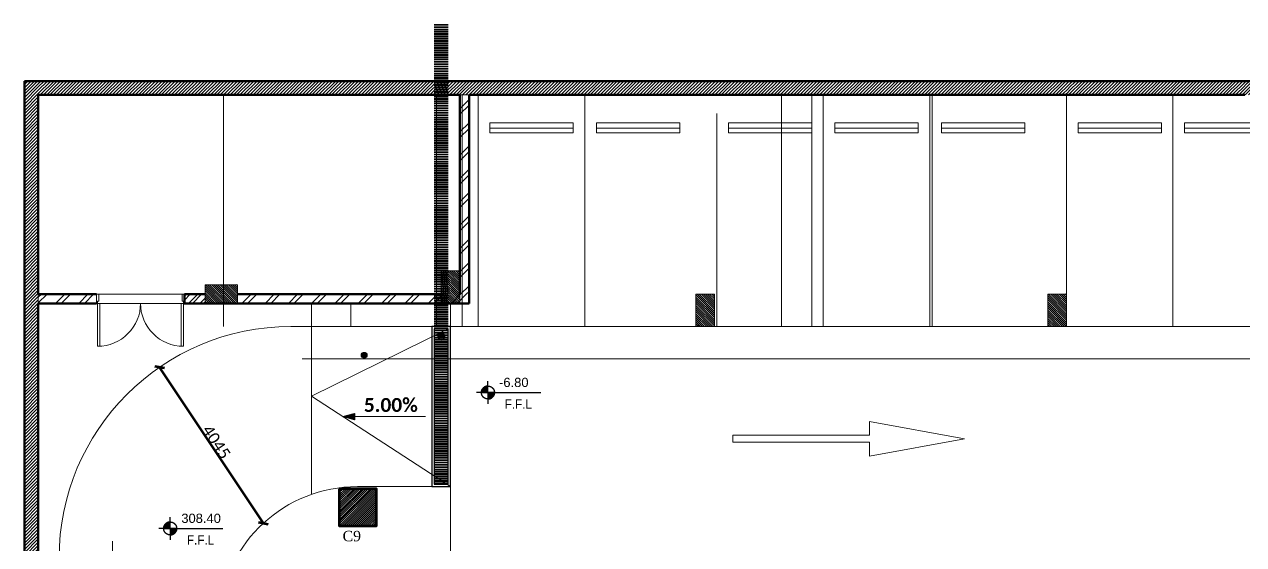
# Model space of a CAD drawing. Header units: millimetres. Extents: x -967280 to 3852, y 2833 to 1955156.
# Drawn here: x -966846 to -940521, y 453108 to 464339 of the extents above; entities that cross this region are included whole.
import ezdxf
from ezdxf.enums import TextEntityAlignment as Align

# ---------------------------------------------------------------- set-up
doc = ezdxf.new("R2010")
doc.units = ezdxf.units.MM
doc.header["$LTSCALE"] = 1000
doc.header["$PDMODE"] = 35
doc.header["$PDSIZE"] = 25
doc.linetypes.add('HRZN_Line-Ptrn-Sold', pattern=[9144001.0, 9144000.0, -1])
for name, color, linetype, lineweight in [('A-COLS', 8, 'HRZN_Line-Ptrn-Sold', 18), ('A-CONTOUR', 3, 'Continuous', 13), ('A-DIM', 7, 'Continuous', 13), ('A-DOOR', 5, 'Continuous', 13), ('A-ELEV', 1, 'HRZN_Line-Ptrn-Sold', 13), ('A-FLOR-PATT', 1, 'Continuous', 13), ('A-SYMB', 7, 'Continuous', 13), ('A-SYMB-LEVEL', 7, 'Continuous', 13), ('A-TONE', 40, 'HRZN_Line-Ptrn-Sold', 35), ('A-WALL', 8, 'HRZN_Line-Ptrn-Sold', 50), ('C-PKNG', 1, 'Continuous', 13), ('S - column', 6, 'Continuous', 60)]:
    doc.layers.add(name, color=color, linetype=linetype, lineweight=lineweight)
doc.layers.add('ARCH', color=8, linetype='Continuous')
doc.layers.add('S - col hach', color=1, linetype='Continuous')
doc.styles.add('Arial_1', font='arial.ttf', dxfattribs={"width": 0.9, "height": 200})
doc.styles.add('Arial_2', font='arial.ttf', dxfattribs={"height": 200})
doc.styles.add('ASD', font='times.ttf')
doc.styles.add('Calibri_1', font='calibri.ttf', dxfattribs={"height": 250})
doc.styles.add('Calibri_B', font='calibrib.ttf', dxfattribs={"height": 300})
doc.dimstyles.new('HRZN_Dimn-dflt', dxfattribs={"dimscale": 304.8, "dimtxt": 294.337106, "dimasz": 0.492126, "dimexe": 0, "dimexo": 0.0625, "dimgap": 0, "dimtad": 1, "dimdec": 0, "dimzin": 0, "dimdsep": 46, "dimtxsty": 'Calibri_1', "dimblk1": 'OBLIQUE', "dimblk2": 'OBLIQUE', "dimsah": 1, "dimcen": 0.09, "dimazin": 0, "dimtfac": 1, "dimtdec": 4, "dimtix": 1, "dimtmove": 0, "dimatfit": 3, "dimfxl": 0, "dimfxlon": 1, "dimtvp": 1, "dimtolj": 1, "dimtzin": 0, "dimarcsym": 2})
pattern_1 = [(45, (6650, -35800), (-35.35534, 35.35534), [])]
pattern_2 = [(45, (6650, -35800), (-251.447, 251.447), []), (45, (6650, -35419), (-251.447, 251.447), [])]
pattern_3 = [(135, (168406.875, -346239.72), (-22.4506403, -22.4506403), [])]

# ---------------------------------------------------------------- blocks, each defined once
blk = doc.blocks.new('DR_WD_AR_DBL - UTILITY DOOR _D02__1800_2200MM 2-3585631-BASEMENT 03 FLOOR FFL')
at = {"layer": 'A-DOOR'}
for p, q in [((-925, 1025), (-880, 1025)), ((-925, 100), (-925, 1025)), ((-880, 1025), (-880, 100)), ((925, 1025), (880, 1025)), ((880, 1025), (880, 100)), ((925, 100), (925, 1025)), ((-950, 97), (-950, -97)), ((-928, 100), (-947, 100)), ((-880, 100), (-925, 100)), ((-925, 55), (-925, 97)), ((-903, 52), (-922, 52)), ((-900, -97), (-900, 49)), ((880, 100), (925, 100)), ((900, 49), (900, -97)), ((903, 52), (922, 52)), ((925, 55), (925, 97)), ((928, 100), (947, 100)), ((950, -97), (950, 97)), ((-947, -100), (-903, -100)), ((903, -100), (947, -100))]:
    blk.add_line(p, q, dxfattribs=at)
blk.add_circle((0, 100), 1, dxfattribs=at)
blk.add_circle((0, 100), 1, dxfattribs=at)
for centre, radius, start, end in [((-925, 100), 925, 359.9381, 90), ((925, 100), 925, 90, 180.0619), ((-947, 97), 3, 90, 180), ((-928, 97), 3, 0, 90), ((-922, 55), 3, 180, 270), ((-903, 49), 3, 360, 90), ((903, 49), 3, 90, 180), ((922, 55), 3, 270, 360), ((928, 97), 3, 90, 180), ((947, 97), 3, 0, 90), ((-947, -97), 3, 180, 270), ((-903, -97), 3, 270, 0), ((903, -97), 3, 180, 270), ((947, -97), 3, 270, 0)]:
    blk.add_arc(centre, radius, start, end, dxfattribs=at)
blk = doc.blocks.new('Direction Arrows - Straight - Direction Arrow - Straight-3735802-BASEMENT 03 FLOOR FFL')
at = {"layer": 'A-CONTOUR'}
for p, q in [((-77, 5000), (-452, 2950)), ((298, 2950), (-77, 5000)), ((-452, 2950), (-152, 2950)), ((-152, 2950), (-152, 0)), ((-2, 0), (-2, 2950)), ((-2, 2950), (298, 2950)), ((-152, 0), (-2, 0))]:
    blk.add_line(p, q, dxfattribs=at)
blk = doc.blocks.new('*U1911')
h = blk.add_hatch()
h.set_pattern_fill('PLAST,_O', color=1, scale=0.2, angle=90)
h.set_pattern_definition([(90, (-155234.710004, -71860.100436), (-0.05, 3e-18), []), (90, (-155234.716254, -71860.100436), (-0.05, 3e-18), []), (90, (-155234.722504, -71860.100436), (-0.05, 3e-18), [])])
h.paths.add_polyline_path([(6.74, 0.15), (-3.187, 0.15), (-3.187, -0.15), (6.74, -0.15)])
at = {"color": 5, "extrusion": (6.50929e-24, -2.71709e-13, -1)}
for p, q in [((-0.075, 0), (0.075, 0)), ((0, -0.075), (0, 0.075))]:
    blk.add_line(p, q, dxfattribs=at)
at = {"color": 5}
blk.add_lwpolyline([(0.217, 0.2), (-3.239, 0.2), (-3.239, -0.2), (0.217, -0.2)], close=True, dxfattribs=at)
at = {"color": 1}
blk.add_lwpolyline([(0.167, 0.15), (-3.187, 0.15), (-3.187, -0.15), (0.167, -0.15)], close=True, dxfattribs=at)
at = {"color": 5, "extrusion": (6.50929e-24, -2.71709e-13, -1)}
for radius in [0.075, 0.0625]:
    blk.add_circle((0, 0), radius, dxfattribs=at)
blk = doc.blocks.new('_Oblique')
at = {"color": 0, "linetype": 'ByBlock', "lineweight": -2}
blk.add_line((-0.5, -0.5), (0.5, 0.5), dxfattribs=at)
blk = doc.blocks.new('*D1918')
at = {"layer": 'A-DIM', "color": 0, "lineweight": -2, "transparency": 16777216}
blk.add_line((5160, -9546), (2918, -6180), dxfattribs=at)
at = {"layer": 'Defpoints', "color": 0, "lineweight": 106, "transparency": 16777216}
for p in [(2918, -6180), (2918, -6180), (5160, -9546)]:
    blk.add_point(p, dxfattribs=at)
at = {"layer": 'A-DIM', "color": 0, "lineweight": -2, "transparency": 16777216, "xscale": 150, "yscale": 150, "zscale": 150}
for p, rotation in [((2918, -6180), 123.6705640083721), ((5160, -9546), 303.6705640083721)]:
    blk.add_blockref('_Oblique', p, dxfattribs=dict(at, rotation=rotation))
at = {"layer": 'A-DIM', "color": 0, "transparency": 16777216, "insert": (4146, -7792), "char_height": 250, "attachment_point": 5, "rotation": 303.6706, "style": 'Calibri_1'}
blk.add_mtext('\\A1;4045', dxfattribs=at)
blk = doc.blocks.new('A$Ca5ad4f3b')
at = {"layer": 'S - col hach'}
h = blk.add_hatch(dxfattribs=at)
h.set_pattern_fill('ANSI31', color=256, scale=10)
h.set_pattern_definition([(45, (-223648.726, -1233952.032), (-22.4506403, 22.4506403), [])])
h.paths.add_polyline_path([(1500, -400), (1500, 400), (700, 400), (700, -400)])
at = {"layer": 'S - column'}
blk.add_lwpolyline([(700, 400), (700, -400), (1500, -400), (1500, 400)], close=True, dxfattribs=at)
at = {"ltscale": 6, "style": 'ASD'}
blk.add_text('C9', height=225, dxfattribs=at).set_placement((969, -623), align=Align.MIDDLE_CENTER)
blk = doc.blocks.new('A$C9b85c5ad')
at = {"layer": 'A-FLOR-PATT', "color": 5}
blk.add_line((47335, 3200), (-100, 3200), dxfattribs=at)
blk = doc.blocks.new('A$Ce698b90d')
h = blk.add_hatch(color=4)
h.dxf.hatch_style = 1
h.paths.add_polyline_path([(7397, -5917.7, 1), (7277, -5917.7, 1)])
at = {"layer": 'A-COLS'}
h = blk.add_hatch(dxfattribs=at)
h.set_pattern_fill('ANSI31', color=4, scale=20, angle=180)
h.set_pattern_definition([(225, (-217548.73, -1233776.03), (44.9012806, -44.9012806), [])])
h.paths.add_polyline_path([(7600, -9600), (7600, -8800), (6800, -8800), (6800, -9600)])
at = {"layer": 'A-SYMB'}
for points in [[(6874, -7243.7), (7124, -7310.7), (7124, -7176.7)], [(6888.3, -7243.7), (7138.3, -7310.7), (7138.3, -7176.7)]]:
    blk.add_hatch(color=4, dxfattribs=at).paths.add_polyline_path(points)
at = {"layer": 'A-SYMB-LEVEL'}
h = blk.add_hatch(color=4, dxfattribs=at)
edge = h.paths.add_edge_path()
edge.add_line((10008.6, -6724.5), (9868.6, -6724.5))
edge.add_arc((10008.6, -6724.5), 140, 90, 180, ccw=False)
edge.add_line((10008.6, -6584.5), (10008.6, -6724.5))
h = blk.add_hatch(color=4, dxfattribs=at)
edge = h.paths.add_edge_path()
edge.add_line((10008.6, -6724.5), (10148.6, -6724.5))
edge.add_arc((10008.6, -6724.5), 140, 270, 360, ccw=False)
edge.add_line((10008.6, -6864.5), (10008.6, -6724.5))
h = blk.add_hatch(color=4, dxfattribs=at)
edge = h.paths.add_edge_path()
edge.add_line((3148, -9658.7), (3008, -9658.7))
edge.add_arc((3148, -9658.7), 140, 90, 180, ccw=False)
edge.add_line((3148, -9518.7), (3148, -9658.7))
h = blk.add_hatch(color=4, dxfattribs=at)
edge = h.paths.add_edge_path()
edge.add_line((3148, -9658.7), (3288, -9658.7))
edge.add_arc((3148, -9658.7), 140, 270, 360, ccw=False)
edge.add_line((3148, -9798.7), (3148, -9658.7))
at = {"layer": 'A-TONE', "linetype": 'Continuous', "lineweight": 13}
h = blk.add_hatch(dxfattribs=at)
h.set_pattern_fill('FP_1', color=4, style=0, pattern_type=2)
h.set_pattern_definition(pattern_1)
h.paths.add_polyline_path([(300, -44700), (300, 0), (0, 0), (0, -44700)])
h = blk.add_hatch(dxfattribs=at)
h.set_pattern_fill('FP_1', color=4, style=0, pattern_type=2)
h.set_pattern_definition(pattern_1)
h.paths.add_polyline_path([(52050, -300), (53637.3, -300), (53637.3, 0), (52550, 0), (52050, -10.7)])
h.paths.add_polyline_path([(300, -300), (14950, -300), (14950, 0), (300, 0)])
h.paths.add_polyline_path([(52050, -300), (52050, 0), (45350, 0), (45350, -300), (49473.5, -300)])
h.paths.add_polyline_path([(14950, -300), (22552.3, -300), (22552.3, 0), (14950, 0), (14950, -264)])
h.paths.add_polyline_path([(45350, -300), (45350, 0), (41050, 0), (41050, -300), (43246, -300)])
h.paths.add_polyline_path([(22550, -300), (26349.3, -300), (26349.3, 0), (22550, 0), (22550, -212.8)])
h.paths.add_polyline_path([(26350, -300), (33957.3, -300), (33957.3, 0), (26350, 0), (26350, -187.2)])
h.paths.add_polyline_path([(41050, -300), (41050, 0), (33950, 0), (33950, -300), (40132.2, -300)])
h = blk.add_hatch(dxfattribs=at)
h.set_pattern_fill('FP_2', color=4, style=0, pattern_type=2)
h.set_pattern_definition(pattern_2)
h.paths.add_polyline_path([(9600, -4600), (9600, -300), (9400, -300), (9400, -4600)])
h = blk.add_hatch(dxfattribs=at)
h.set_pattern_fill('FP_2', color=4, style=0, pattern_type=2)
h.set_pattern_definition(pattern_2)
h.paths.add_polyline_path([(9600, -4800), (9600, -4600), (4600, -4600), (4600, -4800), (5880.9, -4800)])
h.paths.add_polyline_path([(1557.3, -4800), (1557.3, -4600), (300, -4600), (300, -4800), (1210.3, -4800)])
h = blk.add_hatch(dxfattribs=at)
h.set_pattern_fill('ANSI32', color=4, scale=18, style=0)
h.set_pattern_definition([(45, (-432787.01, -1320668.7), (-121.233458, 121.233458), []), (45, (-432706.19, -1320668.7), (-121.233458, 121.233458), [])])
h.paths.add_polyline_path([(3900, -4602.8), (3457.3, -4603), (3457.3, -4797), (3457.3, -4800), (3900, -4800)])
at = {"layer": 'S - col hach'}
h = blk.add_hatch(dxfattribs=at)
h.set_pattern_fill('ANSI31', color=4, scale=10, angle=90)
h.set_pattern_definition(pattern_3)
h.paths.add_polyline_path([(9400, -4100), (9000, -4100), (9000, -4800), (9400, -4800)])
h = blk.add_hatch(dxfattribs=at)
h.set_pattern_fill('ANSI31', color=4, scale=10, angle=90)
h.set_pattern_definition(pattern_3)
h.paths.add_polyline_path([(3900, -4400), (3900, -4800), (4600, -4800), (4600, -4400)])
h = blk.add_hatch(dxfattribs=at)
h.set_pattern_fill('ANSI31', color=4, scale=10, angle=90)
h.set_pattern_definition(pattern_3)
h.paths.add_polyline_path([(14900, -4600), (14500, -4600), (14500, -5300), (14900, -5300)])
h = blk.add_hatch(dxfattribs=at)
h.set_pattern_fill('ANSI31', color=4, scale=10, angle=90)
h.set_pattern_definition(pattern_3)
h.paths.add_polyline_path([(22500, -4600), (22100, -4600), (22100, -5300), (22500, -5300)])
at = {"color": 4}
blk.add_circle((7337, -5917.7), 60, dxfattribs=at)
at = {"layer": 'A-COLS', "color": 4}
for points in [[(9400, -4100), (9000, -4100), (9000, -4800), (9400, -4800)], [(3900, -4400), (3900, -4800), (4600, -4800), (4600, -4400)], [(14900, -4600), (14500, -4600), (14500, -5300), (14900, -5300)], [(22500, -4600), (22100, -4600), (22100, -5300), (22500, -5300)], [(6800, -8800), (6800, -9600), (7600, -9600), (7600, -8800)]]:
    blk.add_lwpolyline(points, close=True, dxfattribs=at)
at = {"layer": 'A-ELEV', "color": 4}
for p, q in [((1557.3, -4600), (3457.3, -4600)), ((3457.3, -4800), (1557.3, -4800)), ((9150, -5350), (6200, -6800)), ((6200, -6800), (9200, -8755.7)), ((7189.1, -8755.7), (9200, -8755.7)), ((9200, -8755.7), (7189.1, -8755.7))]:
    blk.add_line(p, q, dxfattribs=at)
at = {"layer": 'A-FLOR-PATT', "color": 4}
for p, q in [((500, 0), (53935, 0)), ((4300, -5300), (4300, -300)), ((8900, -300), (8900, -5300)), ((9450, -5300), (9450, -300)), ((16350, -300), (16350, -5300)), ((17000, -5300), (17000, -300)), ((19600, -300), (19600, -5300)), ((6200, -5358.1), (6200, -4800)), ((9200, -4800), (9200, -8300)), ((9200, -5300), (5750, -5300)), ((6200, -8300), (6200, -5300)), ((6200, -8923.4), (6200, -5300)), ((9200, -5300), (9800, -5300)), ((14400, -5300), (14950, -5300)), ((21850, -5300), (22800, -5300)), ((25100, -5300), (26550, -5300)), ((9200, -11500), (9200, -8300))]:
    blk.add_line(p, q, dxfattribs=at)
at = {"layer": 'A-FLOR-PATT', "color": 4, "lineweight": 18}
blk.add_line((7050, -5300), (7050, -4800), dxfattribs=at)
at = {"layer": 'A-FLOR-PATT', "color": 4}
blk.add_arc((5750, -10300), 5000, 90, 180, dxfattribs=at)
at = {"layer": 'A-FLOR-PATT', "color": 4, "lineweight": 18}
blk.add_arc((7189.1, -11755.7), 3000, 90, 175.11042, dxfattribs=at)
at = {"layer": 'A-SYMB', "color": 4}
for p, q in [((7124, -7176.7), (6874, -7243.7)), ((6874, -7243.7), (7124, -7310.7)), ((8664, -7243.7), (6874, -7243.7)), ((7138.3, -7176.7), (6888.3, -7243.7)), ((6888.3, -7243.7), (7138.3, -7310.7)), ((8560, -7243.7), (6888.3, -7243.7)), ((7124, -7310.7), (7124, -7176.7)), ((7138.3, -7310.7), (7138.3, -7176.7)), ((1905.1, -9930.7), (1905.1, -12430.7))]:
    blk.add_line(p, q, dxfattribs=at)
at = {"layer": 'A-SYMB-LEVEL', "color": 4, "linetype": 'HRZN_Line-Ptrn-Sold', "lineweight": 25}
for p, q in [((10008.6, -6584.5), (10008.6, -6480.3)), ((9868.6, -6724.5), (9764.3, -6724.5)), ((9868.6, -6724.5), (10008.6, -6724.5)), ((10008.6, -6724.5), (10008.6, -6584.5)), ((10008.6, -6724.5), (10008.6, -6864.5)), ((10148.6, -6724.5), (10008.6, -6724.5)), ((10148.6, -6724.5), (11148.6, -6724.5)), ((10008.6, -6864.5), (10008.6, -6968.2)), ((3148, -9518.7), (3148, -9414.5)), ((3008, -9658.7), (2903.7, -9658.7)), ((3008, -9658.7), (3148, -9658.7)), ((3148, -9658.7), (3148, -9518.7)), ((3148, -9658.7), (3148, -9798.7)), ((3288, -9658.7), (3148, -9658.7)), ((3288, -9658.7), (4288, -9658.7)), ((3148, -9798.7), (3148, -9902.4))]:
    blk.add_line(p, q, dxfattribs=at)
for centre in [(10008.6, -6724.5), (3148, -9658.7)]:
    blk.add_circle(centre, 140, dxfattribs=at)
for centre, start, end in [((10008.6, -6724.5), 90, 180), ((10008.6, -6724.5), 270, 0), ((3148, -9658.7), 90, 180), ((3148, -9658.7), 270, 0)]:
    blk.add_arc(centre, 140, start, end, dxfattribs=at)
at = {"layer": 'A-WALL', "color": 4}
for p, q in [((0, 0), (0, -45000)), ((52550, 0), (0, 0)), ((300, -4600), (300, -300)), ((300, -300), (9400, -300)), ((9400, -300), (9400, -4600)), ((9600, -300), (14950, -300)), ((9600, -4800), (9600, -300)), ((14950, -300), (22550, -300)), ((22550, -300), (26350, -300)), ((1560.3, -4600), (300, -4600)), ((3457.3, -4600), (3457.3, -4800)), ((3900, -4602.8), (3457.3, -4603)), ((9000, -4600.2), (4600, -4602.4)), ((300, -39643.2), (300, -4800)), ((300, -4800), (1560.3, -4800)), ((3435.3, -4800), (9600, -4800))]:
    blk.add_line(p, q, dxfattribs=at)
at = {"layer": 'A-WALL', "color": 4, "linetype": 'Continuous', "lineweight": 13}
for p, q in [((9600, -300), (9400, -300)), ((300, -4600), (300, -4800))]:
    blk.add_line(p, q, dxfattribs=at)
at = {"layer": 'C-PKNG', "color": 4}
for p, q in [((9800, -300), (9800, -5300)), ((12100, -300), (12100, -5300)), ((12100, -300), (12100, -5300)), ((12100, -5300), (12100, -300)), ((17250, -300), (17250, -5300)), ((17250, -300), (17250, -5300)), ((17250, -5300), (17250, -300)), ((19550, -5300), (19550, -300)), ((19550, -300), (19550, -5300)), ((19550, -300), (19550, -5300)), ((22500, -300), (22500, -5300)), ((24800, -300), (24800, -5300)), ((14950, -700), (14950, -5300)), ((10050, -1020), (10050, -900)), ((10050, -900), (11850, -900)), ((10050, -1120), (10050, -1020)), ((10050, -1020), (11850, -1020)), ((11850, -900), (11850, -1020)), ((11850, -1020), (11850, -1120)), ((12350, -1020), (12350, -900)), ((12350, -900), (14150, -900)), ((12350, -1120), (12350, -1020)), ((12350, -1020), (14150, -1020)), ((14150, -900), (14150, -1020)), ((14150, -1020), (14150, -1120)), ((15200, -1020), (15200, -900)), ((15200, -900), (17000, -900)), ((15200, -1120), (15200, -1020)), ((15200, -1020), (17000, -1020)), ((17000, -900), (17000, -1020)), ((17000, -1020), (17000, -1120)), ((17500, -1020), (17500, -900)), ((17500, -900), (19300, -900)), ((17500, -1120), (17500, -1020)), ((17500, -1020), (19300, -1020)), ((19300, -900), (19300, -1020)), ((19300, -1020), (19300, -1120)), ((19800, -1020), (19800, -900)), ((19800, -900), (21600, -900)), ((19800, -1120), (19800, -1020)), ((19800, -1020), (21600, -1020)), ((21600, -900), (21600, -1020)), ((21600, -1020), (21600, -1120)), ((22750, -1020), (22750, -900)), ((22750, -900), (24550, -900)), ((22750, -1120), (22750, -1020)), ((22750, -1020), (24550, -1020)), ((24550, -900), (24550, -1020)), ((24550, -1020), (24550, -1120)), ((25050, -1020), (25050, -900)), ((25050, -900), (26850, -900)), ((25050, -1120), (25050, -1020)), ((25050, -1020), (26850, -1020)), ((10050, -1120), (11850, -1120)), ((12350, -1120), (14150, -1120)), ((15200, -1120), (17000, -1120)), ((17500, -1120), (19300, -1120)), ((19800, -1120), (21600, -1120)), ((22750, -1120), (24550, -1120)), ((25050, -1120), (26850, -1120)), ((9800, -5300), (12100, -5300)), ((12100, -5300), (14400, -5300)), ((14950, -5300), (17250, -5300)), ((17250, -5300), (19550, -5300)), ((19550, -5300), (21850, -5300)), ((22500, -5300), (24800, -5300)), ((24800, -5300), (27100, -5300))]:
    blk.add_line(p, q, dxfattribs=at)
at = {"color": 4, "xscale": 1000, "yscale": 1000, "zscale": 1000, "rotation": 90}
blk.add_blockref('*U1911', (9000, -5516.7), dxfattribs=at)
at = {"layer": 'A-CONTOUR', "color": 4, "rotation": 269.9999999999997}
blk.add_blockref('Direction Arrows - Straight - Direction Arrow - Straight-3735802-BASEMENT 03 FLOOR FFL', (15300, -7800), dxfattribs=at)
at = {"layer": 'A-DIM', "color": 4}
blk.add_blockref('A$Ca5ad4f3b', (6100, -9200), dxfattribs=at)
at = {"layer": 'A-DOOR', "color": 4, "rotation": 180}
blk.add_blockref('DR_WD_AR_DBL - UTILITY DOOR _D02__1800_2200MM 2-3585631-BASEMENT 03 FLOOR FFL', (2507.3, -4700), dxfattribs=at)
at = {"layer": 'A-SYMB', "color": 4, "insert": (7330.1, -6842.9), "char_height": 300, "width": 1432.525, "attachment_point": 1, "line_spacing_factor": 1.158048, "style": 'Calibri_B'}
blk.add_mtext('5.00%', dxfattribs=at)
at = {"layer": 'A-SYMB-LEVEL', "color": 4, "char_height": 200, "width": 721.519, "attachment_point": 1, "style": 'Arial_1'}
for insert in [(10371.4, -6873.4), (3510.7, -9807.5)]:
    blk.add_mtext('F.F.L', dxfattribs=dict(at, insert=insert))
at = {"layer": 'A-DIM', "color": 4}
dim = blk.add_aligned_dim(p1=(5160.2, -9545.8), p2=(2917.7, -6179.6), distance=0, dimstyle='HRZN_Dimn-dflt', override={"dimpost": '<>', "dimfxl": 3900}, dxfattribs=at)
dim.commit()
dim.dimension.update_dxf_attribs({"geometry": '*D1918', "text_midpoint": (4145.5, -7791.7)})
at = {"layer": 'A-SYMB-LEVEL', "color": 4, "char_height": 200, "width": 947.577, "attachment_point": 1, "line_spacing_factor": 0.941778, "style": 'Arial_2', "bg_fill": 3, "box_fill_scale": 1.25, "bg_fill_color": 256, "bg_fill_true_color": 13158600, "bg_fill_transparency": 0}
for s, insert in [('-6.80', (10248.8, -6405.5)), ('308.40', (3388.2, -9339.6))]:
    blk.add_mtext(s, dxfattribs=dict(at, insert=insert))
at = {"layer": 'A-DIM', "color": 4}
blk.add_blockref('A$C9b85c5ad', (6100, -9200), dxfattribs=at)

msp = doc.modelspace()

# ---------------------------------------------------------------- block references
at = {"layer": 'ARCH', "lineweight": 106, "ltscale": 30}
msp.add_blockref('A$Ce698b90d', (-966846.1, 463116.2), dxfattribs=at)

doc.saveas('drawing.dxf')
